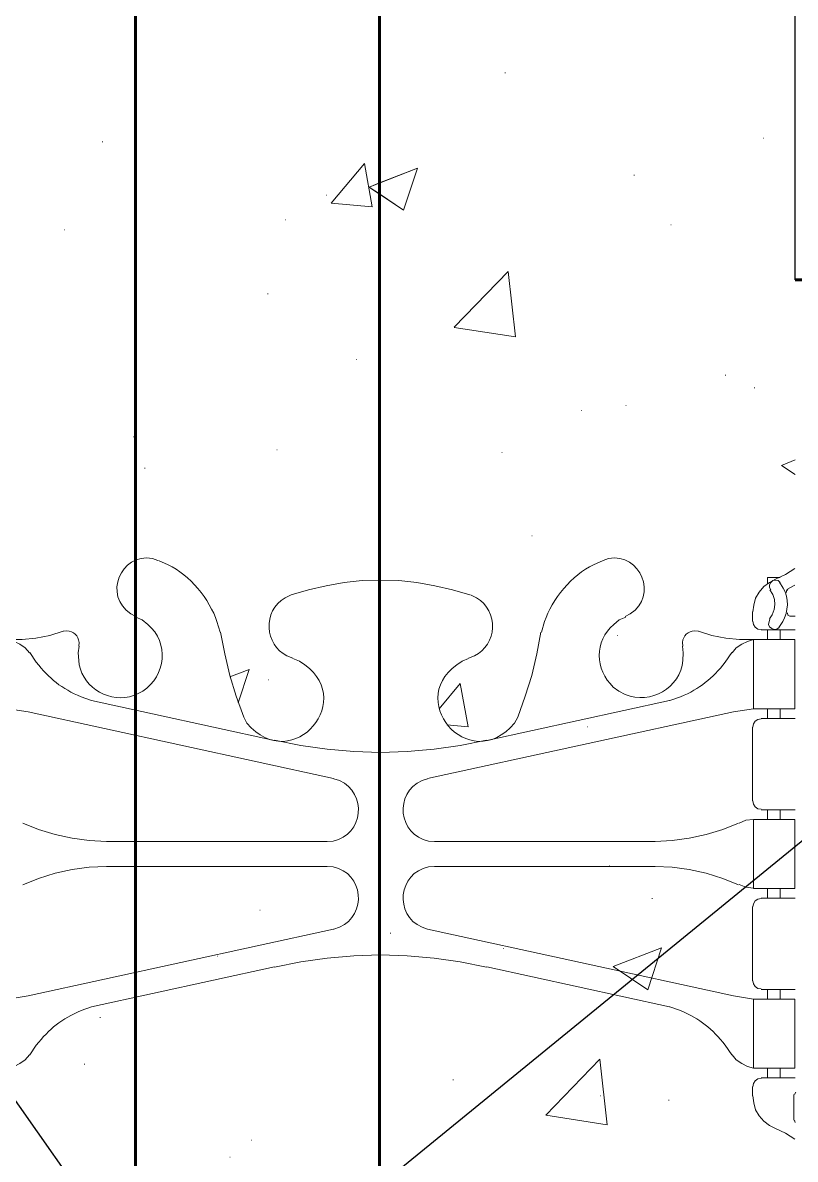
# Model space of a CAD drawing. Header units: millimetres. Extents: x 14 to 201, y 16 to 268.
# Drawn here: x 90.3 to 125.8, y 149.9 to 202.1 of the extents above; entities that cross this region are included whole.
import ezdxf

# ---------------------------------------------------------------- set-up
doc = ezdxf.new("R2010")
doc.units = ezdxf.units.MM
doc.header["$MEASUREMENT"] = 0
doc.layers.get('0').update_dxf_attribs({"linetype": 'CONTINUOUS'})

msp = doc.modelspace()

# ---------------------------------------------------------------- linework, layer by layer
at = {"color": 0, "linetype": 'Continuous', "lineweight": 25, "true_color": 0x000007}
msp.add_line((125.772, 190.288), (125.772, 247.46), dxfattribs=at)
at = {"color": 0, "linetype": 'Continuous', "lineweight": 60, "true_color": 0x000007}
for p, q in [((106.68, 241.935), (106.68, 141.203)), ((95.462, 148.675), (95.462, 222.546))]:
    msp.add_line(p, q, dxfattribs=at)
at = {"color": 0, "linetype": 'Continuous', "lineweight": 15, "true_color": 0x656565}
for p, q in [((112.437, 199.792), (112.458, 199.792)), ((112.437, 199.792), (112.458, 199.792)), ((124.291, 196.786), (124.312, 196.786)), ((124.291, 196.786), (124.312, 196.786)), ((93.938, 196.617), (93.959, 196.617)), ((93.938, 196.617), (93.959, 196.617)), ((104.457, 193.802), (105.981, 195.622)), ((104.457, 193.802), (105.981, 195.622)), ((106.341, 193.633), (105.981, 195.622)), ((106.341, 193.633), (105.981, 195.622)), ((106.193, 194.543), (108.416, 195.411)), ((107.781, 193.484), (108.416, 195.411)), ((107.781, 193.484), (108.416, 195.411)), ((118.364, 195.093), (118.385, 195.093)), ((118.364, 195.093), (118.385, 195.093)), ((106.193, 194.543), (106.68, 194.225)), ((106.193, 194.543), (107.781, 193.484)), ((106.68, 194.225), (107.781, 193.484)), ((104.225, 194.162), (104.246, 194.162)), ((104.225, 194.162), (104.246, 194.162)), ((104.457, 193.802), (106.341, 193.633)), ((104.457, 193.802), (106.341, 193.633)), ((102.341, 193.04), (102.362, 193.04)), ((102.341, 193.04), (102.362, 193.04)), ((120.057, 192.807), (120.078, 192.807)), ((120.057, 192.807), (120.078, 192.807)), ((92.202, 192.574), (92.223, 192.574)), ((92.202, 192.574), (92.223, 192.574)), ((110.109, 188.108), (112.585, 190.669)), ((101.536, 189.632), (101.558, 189.632)), ((101.536, 189.632), (101.558, 189.632)), ((110.109, 188.087), (112.924, 187.664)), ((105.6, 186.627), (105.622, 186.627)), ((105.6, 186.626), (105.622, 186.626)), ((122.555, 185.907), (122.576, 185.907)), ((122.555, 185.907), (122.576, 185.907)), ((123.888, 185.314), (123.91, 185.314)), ((123.888, 185.314), (123.91, 185.314)), ((115.93, 184.277), (115.951, 184.277)), ((115.93, 184.277), (115.951, 184.277)), ((117.983, 184.51), (118.004, 184.51)), ((117.983, 184.51), (118.004, 184.51)), ((95.356, 183.071), (95.377, 183.071)), ((95.356, 183.07), (95.377, 183.07)), ((101.96, 182.478), (101.981, 182.478)), ((101.96, 182.478), (101.981, 182.478)), ((112.289, 182.351), (112.31, 182.351)), ((112.289, 182.351), (112.31, 182.351)), ((125.137, 181.758), (125.772, 182.012)), ((125.137, 181.758), (125.772, 182.012)), ((125.137, 181.758), (125.772, 181.335)), ((125.137, 181.758), (125.772, 181.335)), ((95.885, 181.631), (95.906, 181.631)), ((95.885, 181.631), (95.906, 181.631)), ((113.665, 178.52), (113.686, 178.52)), ((113.665, 178.52), (113.686, 178.52)), ((117.602, 173.948), (117.623, 173.948)), ((117.602, 173.948), (117.623, 173.948)), ((99.801, 172.043), (100.69, 172.381)), ((99.801, 172.043), (100.69, 172.381)), ((100.182, 170.857), (100.69, 172.381)), ((100.182, 170.857), (100.69, 172.381)), ((101.558, 171.916), (101.579, 171.916)), ((101.558, 171.916), (101.579, 171.916)), ((109.41, 170.582), (110.384, 171.746)), ((109.41, 170.582), (110.384, 171.746)), ((110.744, 169.757), (110.384, 171.746)), ((110.744, 169.757), (110.384, 171.746)), ((109.77, 169.841), (110.744, 169.757)), ((109.77, 169.841), (110.744, 169.757)), ((116.226, 169.757), (116.247, 169.757)), ((117.221, 163.364), (117.242, 163.364)), ((119.189, 161.861), (119.211, 161.861)), ((101.177, 161.332), (101.198, 161.332)), ((107.167, 160.274), (107.188, 160.274)), ((99.229, 159.216), (99.25, 159.216)), ((112.353, 159.575), (112.374, 159.575)), ((117.411, 158.75), (119.634, 159.597)), ((118.999, 157.67), (119.634, 159.597)), ((117.411, 158.75), (118.999, 157.67)), ((93.832, 156.4), (93.853, 156.4)), ((93.832, 156.4), (93.853, 156.4)), ((93.112, 154.263), (93.133, 154.263)), ((93.112, 154.263), (93.133, 154.263)), ((110.045, 153.543), (110.067, 153.543)), ((116.819, 152.802), (116.84, 152.802)), ((119.951, 152.612), (119.973, 152.612)), ((114.321, 151.913), (117.136, 151.469)), ((100.796, 150.77), (100.817, 150.77)), ((100.796, 150.77), (100.817, 150.77)), ((99.801, 149.987), (99.822, 149.987)), ((99.801, 149.987), (99.822, 149.987))]:
    msp.add_line(p, q, dxfattribs=at)
at = {"color": 0, "linetype": 'Continuous', "lineweight": 15, "true_color": 0x000007}
for p, q in [((96.499, 177.398), (96.245, 177.483)), ((117.2, 177.483), (116.946, 177.398)), ((96.964, 177.186), (96.52, 177.398)), ((116.946, 177.398), (116.501, 177.186)), ((125.222, 176.128), (125.053, 176.403)), ((125.391, 176.064), (125.751, 176.255)), ((111.125, 175.683), (110.85, 175.81)), ((95.25, 174.943), (95.483, 174.816)), ((117.962, 174.816), (118.195, 174.943)), ((123.804, 175.027), (123.804, 174.604)), ((99.356, 174.096), (99.208, 174.583)), ((114.258, 174.583), (114.11, 174.096)), ((125.01, 174.308), (125.201, 174.583)), ((125.772, 174.837), (125.518, 174.837)), ((92.308, 174.159), (92.16, 174.138)), ((121.306, 174.138), (121.158, 174.159)), ((125.772, 174.202), (124.206, 174.202)), ((124.502, 174.202), (124.502, 173.757)), ((125.074, 174.202), (125.074, 173.757)), ((92.858, 173.461), (92.879, 173.63)), ((120.587, 173.63), (120.608, 173.461)), ((90.614, 173.164), (90.911, 172.72)), ((102.425, 173.016), (102.701, 172.911)), ((102.997, 172.762), (102.701, 172.889)), ((110.765, 172.889), (110.469, 172.762)), ((110.765, 172.911), (111.04, 173.016)), ((122.555, 172.72), (122.851, 173.164)), ((92.964, 171.132), (93.451, 170.963)), ((93.451, 170.963), (101.854, 169.122)), ((119.994, 170.963), (111.612, 169.122)), ((120.015, 170.963), (120.502, 171.132)), ((90.53, 170.434), (89.62, 170.582)), ((90.53, 170.434), (104.563, 167.386)), ((100.436, 170.201), (100.584, 169.926)), ((122.936, 170.434), (108.881, 167.386)), ((112.882, 169.926), (113.03, 170.201)), ((123.846, 170.582), (122.936, 170.434)), ((124.502, 170.582), (124.502, 170.138)), ((125.074, 170.582), (125.074, 170.138)), ((123.804, 169.736), (123.804, 166.349)), ((125.772, 170.138), (124.206, 170.138)), ((104.838, 167.28), (104.584, 167.365)), ((108.881, 167.365), (108.627, 167.28)), ((125.772, 165.947), (124.206, 165.947)), ((124.502, 165.947), (124.502, 165.502)), ((125.074, 165.947), (125.074, 165.502)), ((94.128, 164.486), (104.267, 164.486)), ((104.267, 164.486), (104.542, 164.507)), ((108.924, 164.507), (109.199, 164.486)), ((119.338, 164.486), (109.199, 164.486)), ((94.128, 163.343), (104.267, 163.343)), ((104.542, 163.322), (104.267, 163.343)), ((109.199, 163.343), (108.924, 163.322)), ((119.338, 163.343), (109.199, 163.343)), ((125.772, 161.883), (124.206, 161.883)), ((124.502, 162.327), (124.502, 161.883)), ((125.074, 162.327), (125.074, 161.883)), ((123.804, 161.481), (123.804, 158.094)), ((90.53, 157.395), (104.563, 160.464)), ((104.584, 160.464), (104.838, 160.549)), ((108.627, 160.549), (108.881, 160.464)), ((122.936, 157.395), (108.881, 160.464)), ((93.451, 156.887), (101.854, 158.729)), ((119.994, 156.887), (111.612, 158.729)), ((125.772, 157.692), (124.206, 157.692)), ((124.502, 157.692), (124.502, 157.247)), ((125.074, 157.692), (125.074, 157.247)), ((89.62, 157.247), (90.53, 157.395)), ((122.936, 157.395), (123.846, 157.247)), ((93.451, 156.887), (92.964, 156.718)), ((120.502, 156.718), (120.015, 156.887)), ((90.911, 155.13), (90.614, 154.686)), ((122.851, 154.686), (122.555, 155.13)), ((124.502, 154.072), (124.502, 153.628)), ((125.074, 154.072), (125.074, 153.628)), ((125.772, 153.628), (124.206, 153.628)), ((123.804, 152.802), (123.804, 153.226)), ((125.793, 152.971), (125.73, 152.866)), ((125.709, 152.866), (125.709, 151.68)), ((125.73, 151.68), (125.772, 151.574)), ((125.751, 151.574), (125.751, 151.574))]:
    msp.add_line(p, q, dxfattribs=at)
at = {"color": 0, "linetype": 'Continuous', "lineweight": 53, "true_color": 0x000007}
for points in [[(125.772, 190.288), (130.154, 190.288), (130.154, 193.463), (139.679, 193.463), (139.679, 190.288), (142.452, 190.288), (142.452, 247.46)], [(142.452, 131.678), (142.452, 190.288), (139.679, 190.288), (139.679, 193.463), (130.154, 193.463), (130.154, 190.288), (125.772, 190.288)]]:
    msp.add_lwpolyline(points, dxfattribs=at)
at = {"color": 0, "linetype": 'Continuous', "lineweight": 15, "true_color": 0x656565}
for points in [[(108.416, 195.411), (106.68, 194.733), (106.193, 194.543)], [(110.109, 188.108), (112.585, 190.669), (112.924, 187.664)], [(112.585, 190.669), (112.924, 187.664), (110.109, 188.087)], [(114.321, 151.913), (116.798, 154.496), (117.136, 151.469)]]:
    msp.add_lwpolyline(points, dxfattribs=at)
at = {"color": 0, "linetype": 'Continuous', "lineweight": 25, "true_color": 0x000007}
for points in [[(101.6, 135.975), (62.124, 192.257), (56.451, 192.257)], [(106.659, 148.675), (157.247, 189.95), (187.854, 189.95)]]:
    msp.add_lwpolyline(points, dxfattribs=at)
at = {"color": 0, "linetype": 'Continuous', "lineweight": 15, "true_color": 0x000007}
for points in [[(124.862, 176.53), (125.328, 176.742), (125.751, 177.017)], [(106.722, 176.488), (105.876, 176.467), (105.05, 176.382), (104.225, 176.234), (103.42, 176.043), (102.616, 175.81), (102.341, 175.683)], [(110.829, 175.81), (110.024, 176.043), (109.22, 176.234), (108.395, 176.382), (107.569, 176.467), (106.722, 176.488)], [(124.862, 176.53), (124.587, 176.382), (124.333, 176.191), (124.121, 175.937), (123.952, 175.662), (123.867, 175.345), (123.825, 175.027)], [(125.074, 176.615), (124.502, 176.615), (124.502, 176.34)], [(125.074, 176.382), (124.989, 176.467), (124.862, 176.488), (124.735, 176.467), (124.65, 176.382), (124.587, 176.276), (124.587, 176.149), (124.65, 176.043)], [(124.587, 174.71), (124.714, 174.9), (124.799, 175.133), (124.841, 175.366), (124.82, 175.599), (124.735, 175.832), (124.608, 176.043)], [(125.434, 176.064), (125.37, 176.001), (125.37, 175.916)], [(125.412, 174.985), (125.434, 174.879), (125.518, 174.837)], [(96.033, 174.456), (95.779, 174.667), (95.483, 174.794)], [(117.983, 174.794), (117.687, 174.667), (117.433, 174.456)], [(123.825, 174.604), (123.846, 174.456), (123.931, 174.329), (124.058, 174.244), (124.206, 174.223)], [(124.608, 174.689), (124.566, 174.583), (124.545, 174.456), (124.587, 174.35), (124.693, 174.265), (124.799, 174.223), (124.926, 174.244), (125.031, 174.308)], [(89.62, 173.757), (90.255, 173.757), (90.89, 173.821), (91.525, 173.948), (92.139, 174.138)], [(99.377, 174.096), (99.568, 173.101), (99.801, 172.106), (100.097, 171.154), (100.436, 170.201)], [(113.03, 170.201), (113.369, 171.154), (113.665, 172.106), (113.898, 173.101), (114.088, 174.096)], [(121.327, 174.138), (121.941, 173.948), (122.576, 173.821), (123.211, 173.757), (123.846, 173.757)], [(90.593, 173.143), (90.403, 173.376), (90.149, 173.545), (89.895, 173.672), (89.62, 173.757)], [(92.879, 173.461), (92.837, 173.143), (92.858, 172.805)], [(120.608, 172.805), (120.629, 173.143), (120.587, 173.461)], [(123.846, 173.757), (123.571, 173.672), (123.317, 173.545), (123.063, 173.376), (122.872, 173.143)], [(95.186, 171.132), (95.504, 171.238), (95.8, 171.387)], [(117.412, 171.577), (117.666, 171.387), (117.962, 171.238)], [(124.206, 170.117), (124.058, 170.095), (123.931, 170.011), (123.846, 169.884), (123.825, 169.736)], [(101.854, 169.143), (103.06, 168.889), (104.267, 168.719), (105.495, 168.614), (106.722, 168.571)], [(106.722, 168.571), (107.95, 168.614), (109.178, 168.719), (110.384, 168.889), (111.591, 169.143)], [(123.825, 166.349), (123.846, 166.201), (123.931, 166.074), (124.058, 165.989), (124.206, 165.968)], [(123.846, 165.502), (123.507, 165.46), (123.19, 165.333)], [(90.297, 165.333), (91.017, 165.037), (91.779, 164.804), (92.562, 164.634), (93.345, 164.529), (94.128, 164.486)], [(119.338, 164.486), (120.121, 164.529), (120.904, 164.634), (121.687, 164.804), (122.449, 165.037), (123.169, 165.333)], [(94.128, 163.343), (93.345, 163.301), (92.562, 163.195), (91.779, 163.026), (91.017, 162.793), (90.297, 162.496)], [(94.128, 163.343), (93.345, 163.301), (92.562, 163.195), (91.779, 163.026), (91.017, 162.793), (90.297, 162.496)], [(123.169, 162.496), (122.449, 162.793), (121.687, 163.026), (120.904, 163.195), (120.121, 163.301), (119.338, 163.343)], [(123.169, 162.496), (122.449, 162.793), (121.687, 163.026), (120.904, 163.195), (120.121, 163.301), (119.338, 163.343)], [(123.19, 162.518), (123.507, 162.391), (123.846, 162.348)], [(123.19, 162.518), (123.507, 162.391), (123.846, 162.348)], [(124.206, 161.861), (124.058, 161.84), (123.931, 161.756), (123.846, 161.629), (123.825, 161.481)], [(106.722, 159.279), (105.495, 159.237), (104.267, 159.131), (103.06, 158.962), (101.854, 158.708)], [(111.591, 158.708), (110.384, 158.962), (109.178, 159.131), (107.95, 159.237), (106.722, 159.279)], [(123.825, 158.094), (123.846, 157.946), (123.931, 157.819), (124.058, 157.734), (124.206, 157.713)], [(89.62, 154.072), (89.895, 154.157), (90.149, 154.284), (90.403, 154.453), (90.593, 154.686)], [(122.872, 154.686), (123.063, 154.453), (123.317, 154.284), (123.571, 154.157), (123.846, 154.072)], [(124.206, 153.607), (124.058, 153.585), (123.931, 153.501), (123.846, 153.374), (123.825, 153.226)], [(123.825, 152.802), (123.867, 152.485), (123.952, 152.167), (124.121, 151.892), (124.333, 151.638), (124.587, 151.448), (124.862, 151.299)], [(125.751, 150.813), (125.328, 151.088), (124.862, 151.299)]]:
    msp.add_lwpolyline(points, dxfattribs=at)
for points in [[(125.751, 170.582), (123.846, 170.582), (123.846, 173.757), (125.751, 173.757)], [(125.751, 162.327), (123.846, 162.327), (123.846, 165.502), (125.751, 165.502)], [(125.751, 154.072), (123.846, 154.072), (123.846, 157.247), (125.751, 157.247)]]:
    msp.add_lwpolyline(points, close=True, dxfattribs=at)
for points in [[(96.245, 177.483), (94.774, 177.745), (93.972, 175.775), (95.25, 174.943)], [(118.195, 174.943), (119.473, 175.775), (118.671, 177.745), (117.2, 177.483)], [(99.208, 174.583), (98.881, 175.601), (97.946, 176.74), (96.964, 177.186)], [(116.501, 177.186), (115.52, 176.74), (114.585, 175.601), (114.258, 174.583)], [(125.201, 174.583), (125.448, 175.053), (125.504, 175.657), (125.222, 176.128)], [(102.341, 175.683), (101.288, 175.071), (101.396, 173.505), (102.425, 173.016)], [(111.04, 173.016), (112.069, 173.505), (112.178, 175.071), (111.125, 175.683)], [(95.8, 171.387), (96.87, 172.1), (97.021, 173.601), (96.033, 174.456)], [(117.433, 174.456), (116.543, 173.679), (116.563, 172.391), (117.412, 171.577)], [(92.879, 173.63), (92.835, 173.935), (92.634, 174.166), (92.308, 174.159)], [(121.158, 174.159), (120.832, 174.166), (120.631, 173.935), (120.587, 173.63)], [(92.858, 172.805), (92.931, 171.687), (94.111, 170.882), (95.186, 171.132)], [(117.962, 171.238), (119.126, 170.747), (120.498, 171.536), (120.608, 172.805)], [(90.911, 172.72), (91.507, 171.975), (92.075, 171.495), (92.964, 171.132)], [(100.584, 169.926), (102.687, 167.429), (105.8, 171.126), (102.997, 172.762)], [(110.469, 172.762), (107.666, 171.126), (110.779, 167.429), (112.882, 169.926)], [(120.502, 171.132), (121.391, 171.495), (121.959, 171.975), (122.555, 172.72)], [(104.542, 164.507), (105.934, 164.791), (106.132, 166.715), (104.838, 167.28)], [(108.627, 167.28), (107.334, 166.715), (107.532, 164.791), (108.924, 164.507)], [(104.838, 160.549), (106.132, 161.115), (105.934, 163.038), (104.542, 163.322)], [(108.924, 163.322), (107.532, 163.038), (107.334, 161.115), (108.627, 160.549)], [(92.964, 156.718), (92.075, 156.356), (91.507, 155.876), (90.911, 155.13)], [(122.555, 155.13), (121.959, 155.876), (121.391, 156.356), (120.502, 156.718)]]:
    msp.add_open_spline(points, degree=3, dxfattribs=at)

doc.saveas('drawing.dxf')
